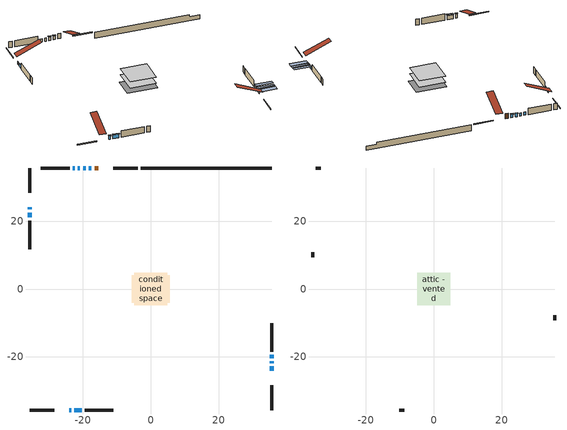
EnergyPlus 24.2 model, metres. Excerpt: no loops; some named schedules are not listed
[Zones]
conditioned space
 floor adiabatic (AdiabaticFloorConstruction): -4.83,-4.83 -4.83,4.83 4.83,4.83 4.83,-4.83 z1.22
 floor foundation (Slab1 construction): -5.6,-4.04 -5.6,4.04 5.6,4.04 5.6,-4.04 z-1.13
 wall outside (RimJoist1 construction): -3.84,35.64 -11.07,35.64 / -35.64,-35.64 -28.41,-35.64 / -35.64,35.64 -35.64,28.41 / 35.64,-35.64 35.64,-28.41 z1.22:1.52
 wall outside (AdiabaticWallConstruction 1): -15.45,35.64 -16.54,35.64 z1.22:3.25
 wall outside (AdiabaticWallConstruction): -24.04,-35.64 -23.43,-35.64 z1.22:2.75; 35.64,-24.04 35.64,-22.82 z1.22:1.83; -35.64,24.04 -35.64,23.43 / -35.64,22.5 -35.64,21.1 / -20.85,35.64 -21.46,35.64 / -22.38,35.64 -23,35.64 z1.22:2.44; 35.64,-21.89 35.64,-21.28 z1.22:2.14; -17.46,35.64 -18.23,35.64 / -19.15,35.64 -19.92,35.64 z1.22:2.62; -22.5,-35.64 -20.37,-35.64 z1.22:2.82; 35.64,-20.35 35.64,-19.44 z1.22:2.26
 wall outside (Wall1 construction): -23.92,35.64 -32.34,35.64 / -19.44,-35.64 -11.02,-35.64 / -35.64,20.17 -35.64,11.76 / 35.64,-18.51 35.64,-10.1 z1.22:3.66
 wall foundation (FoundationWall1 construction): -2.92,35.64,-1.13 -2.92,35.64,1.22 31.79,35.64,1.22 31.79,35.64,0.45 35.64,35.64,0.45 35.64,35.64,-1.13
 window (WindowConstruction 5): -24.04,-35.64 -23.43,-35.64 z1.22:2.74
 window (WindowConstruction 9): 35.64,-24.04 35.64,-22.82 z1.22:1.83
 window (WindowConstruction 10): -35.64,24.04 -35.64,23.43 z1.22:2.44
 window (WindowConstruction 6): 35.64,-21.89 35.64,-21.28 z1.22:2.13
 window (WindowConstruction): -17.46,35.64 -18.23,35.64 z1.22:2.62
 window (WindowConstruction 1): -19.16,35.64 -19.92,35.64 z1.22:2.62
 window (WindowConstruction 2): -22.5,-35.64 -20.37,-35.64 z1.22:2.82
 window (WindowConstruction 3): 35.64,-20.35 35.64,-19.44 z1.22:2.26
 window (WindowConstruction 4): -35.64,22.5 -35.64,21.1 z1.22:2.44
 window (WindowConstruction 7): -20.85,35.64 -21.46,35.64 z1.22:2.44
 window (WindowConstruction 8): -22.39,35.64 -23,35.64 z1.22:2.44
 door (Door): -15.45,35.64 -16.54,35.64 z1.22:3.25
 ceiling adiabatic (AdiabaticFloorConstruction): 4.83,-4.83 4.83,4.83 -4.83,4.83 -4.83,-4.83 z1.22
attic - vented
 floor to conditioned space (Floor1 construction Reversed): -4.83,-4.83 -4.83,4.83 4.83,4.83 4.83,-4.83 z3.66
 wall outside (Wall2 construction): -33.27,35.64 -34.71,35.64 / -10.1,-35.64 -8.65,-35.64 / -35.64,10.83 -35.64,9.38 / 35.64,-9.17 35.64,-7.72 z1.22:3.66
 roof outside (Roof1 construction): -14.52,35.64,3.66 -14.52,26.35,7.53 -12,26.35,7.53 -12,35.64,3.66; -24.97,-35.64,3.66 -24.97,-26.35,7.53 -27.48,-26.35,7.53 -27.48,-35.64,3.66; -35.64,24.97,3.66 -26.35,24.97,7.53 -26.35,27.48,7.53 -35.64,27.48,3.66; 35.64,-24.97,3.66 26.35,-24.97,7.53 26.35,-27.48,7.53 35.64,-27.48,3.66
shading: -23.28,-35.64 -24.19,-35.64 -24.19,-36.25 -23.28,-36.25 z2.89; 35.64,-22.52 35.64,-24.34 42.04,-24.34 42.04,-22.52 z2.13; 35.64,-21.13 35.64,-22.04 42.04,-22.04 42.04,-21.13 z2.28; -18.38,35.64 -17.32,35.64 -17.32,36.1 -18.38,36.1 z2.77; -20.07,35.64 -19.01,35.64 -19.01,36.1 -20.07,36.1 z2.77; -20.22,-35.64 -22.65,-35.64 -22.65,-36.25 -20.22,-36.25 z2.97; 35.64,-19.29 35.64,-20.5 42.04,-20.5 42.04,-19.29 z2.41
[Building]
Building 1: Terrain=Suburbs
[Site:Location]
Bagotville AP_QC: Latitude {deg}=48.33; Longitude {deg}=-71; Time Zone {hr}=-5; Elevation {m}=159; Keep Site Location Information=Yes
[Site:GroundTemperature:Shallow]
-2.72963, -5.2803, -5.48456, -4.27414, 0.585031, 5.42157, 9.61459, 12.2708, 12.4964, 10.3361, 6.24997, 1.5618
[Site:WaterMainsTemperature]
Calculation Method=Schedule; Temperature Schedule=mains temperature schedule
[Material] Roughness=Rough; Thermal Absorptance=0.9
Name | Thickness {m} | Conductivity {W/m-K} | Density {kg/m3} | Specific Heat {J/kg-K} | Solar Absorptance | Visible Absorptance
asphalt or fiberglass shingles | 0.00635 | 0.162714 | 1121.4 | 1465.45 | 0.4 | 0.4
ceiling loosefill ins | 0.254 | 0.0480833 | 16.02 | 1046.75 | 0.7 | 0.7
ceiling stud and cavity | 0.1397 | 0.0758482 | 65.682 | 1177.47 | 0.7 | 0.7
concrete 4.0 in. | 0.1016 | 1.803125 | 2242.8 | 837.4 | 0.7 | 0.7
concrete 8.0 in. | 0.2032 | 1.803125 | 2242.8 | 837.4 | 0.7 | 0.7
door material | 0.04445 | 0.0451087 | 512.64 | 1214.23 | 0.7 | 0.7
exterior vertical ins | 0.0111217 | 0.029427 | 32.04 | 1214.23 | 0.7 | 0.7
floor covering | 0.0127 | 0.0433444 | 54.468 | 1339.84 | 0.6 | 0.6
floor rigid ins; wall rigid ins | 0.512978 | 0.029427 | 32.04 | 1214.23 | 0.7 | 0.7
floor stud and cavity | 0.1397 | 1.75129 | 37.0049 | 1207.88 | 0.7 | 0.7
furniture material conditioned space 1 | 0.1524 | 0.115458 | 640.8 | 1214.23 | 0.6 | 0.6
gypsum board | 0.0127 | 0.160291 | 801 | 837.4 | 0.6 | 0.6
gypsum board 1 | 0.0127 | 0.160291 | 801 | 837.4 | 0.7 | 0.7
osb sheathing 0.5 in. | 0.0127 | 0.115458 | 512.64 | 1214.23 | 0.7 | 0.7
osb sheathing 0.75 in. | 0.01905 | 0.115458 | 512.64 | 1214.23 | 0.7 | 0.7
osb sheathing 2.0 in. | 0.0508 | 0.115458 | 512.64 | 1214.23 | 0.7 | 0.7
rim joist rigid ins | 0.051816 | 0.029427 | 32.04 | 1214.23 | 0.7 | 0.7
rim joist stud and cavity | 0.0508 | 0.0682711 | 125.044 | 1163.47 | 0.6 | 0.6
wall stud and cavity | 0.1397 | 0.193511 | 139.0536 | 1170.24 | 0.7 | 0.7
wall stud and cavity 1 | 0.0889 | 6.1454 | 50.32683 | 1063.81 | 0.6 | 0.6
wall stud and cavity 2 | 0.0889 | 0.380278 | 52.3479 | 1209.89 | 0.7 | 0.7
wall stud and cavity 3 | 0.0889 | 0.391764 | 83.0341 | 1211.67 | 0.7 | 0.7
wood siding | 0.0254 | 0.102417 | 544.68 | 1172.36 | 0.4 | 0.4
wood siding 1 | 0.00254 | 0.102417 | 544.68 | 1172.36 | 0.4 | 0.4
wood siding 2; wood siding 3; wood siding 4 | 0.0254 | 0.102417 | 544.68 | 1172.36 | 0.7 | 0.7
[WindowMaterial:SimpleGlazingSystem]
Name | U-Factor {W/m2-K} | Solar Heat Gain Coefficient
WindowMaterial | 2.84808 | 0.64
WindowMaterial 1 | 6.640421 | 0.77
WindowMaterial 2 | 2.8867 | 0.7
WindowMaterial 3 | 6.648938 | 0.77
WindowMaterial 4 | 2.96732 | 0.58
WindowMaterial 5 | 2.961077 | 0.63
WindowMaterial 6 | 2.97868 | 0.61
WindowMaterial 7 | 1.94983 | 0.33
WindowMaterial 8 | 4.849012 | 0.56
[Construction]
AdiabaticFloorConstruction: floor stud and cavity, floor rigid ins, osb sheathing 0.75 in., floor covering
AdiabaticWallConstruction: wood siding 3, wall rigid ins, wall stud and cavity 2, gypsum board
AdiabaticWallConstruction 1: wood siding 4, wall rigid ins, wall stud and cavity 2, gypsum board
Door: door material
Floor1 construction Reversed: gypsum board, ceiling stud and cavity, ceiling loosefill ins
FoundationWall1 construction: concrete 8.0 in., gypsum board 1
furniture construction conditioned space 1: furniture material conditioned space 1
PartitionWallConstruction: gypsum board, wall stud and cavity 3, gypsum board
RimJoist1 construction: wood siding 2, rim joist rigid ins, osb sheathing 2.0 in., rim joist stud and cavity
Roof1 construction: asphalt or fiberglass shingles
Slab1 construction: concrete 4.0 in.
Wall1 construction: wood siding, osb sheathing 0.5 in., wall stud and cavity, gypsum board
Wall2 construction: wood siding 1, wall stud and cavity 1
WindowConstruction: WindowMaterial
WindowConstruction 1: WindowMaterial 1
WindowConstruction 10; WindowConstruction 8; WindowConstruction 9: WindowMaterial 8
WindowConstruction 2: WindowMaterial 2
WindowConstruction 3: WindowMaterial 3
WindowConstruction 4: WindowMaterial 4
WindowConstruction 5: WindowMaterial 5
WindowConstruction 6: WindowMaterial 6
WindowConstruction 7: WindowMaterial 7
[Zone] Multiplier=1; Part of Total Floor Area=Yes
Name | Volume {m3}
attic - vented | 57.8995
conditioned space | 457.2
[Space]
Name | Zone | Volume {m3}
attic - vented 1 | attic - vented | 57.8995
conditioned space 1 | conditioned space | 457.2
[ZoneInfiltration:EffectiveLeakageArea]
infil attic - vented 1: Zone or Space=attic - vented 1; Schedule=Always On Discrete; Effective Air Leakage Area {cm2}=3297.88; Stack Coefficient=0.000438652; Wind Coefficient=1.41508e-05
[ZoneMixing]
whole house fan mix: Zone or Space=attic - vented; Schedule=Always On Continuous; Design Flow Rate Calculation Method=Flow/Zone; Design Flow Rate {m3/s}=0; Source Zone or Space=conditioned space
[SurfaceProperty:ExposedFoundationPerimeter]
Slab1: Exposed Perimeter Calculation Method=TotalExposedPerimeter; Total Exposed Perimeter {m}=38.557
[InternalMass] Zone or ZoneList=conditioned space; Space or SpaceList=conditioned space 1
Name | Construction | Surface Area {m2}
furniture mass conditioned space 1 | furniture construction conditioned space 1 | 73.5599
partition wall mass | PartitionWallConstruction | 183.9
[Lights]
interior lighting: Zone or ZoneList or Space or SpaceList=conditioned space 1; Schedule=interior lighting schedule; Design Level Calculation Method=LightingLevel; Lighting Level {W}=343.2; Return Air Fraction=0; Fraction Radiant=0.6; Fraction Visible=0.2; Fraction Replaceable=1
[People]
occupants: Zone or ZoneList or Space or SpaceList=conditioned space 1; Number of People Schedule=occupants schedule; Number of People Calculation Method=People; Number of People=3; Fraction Radiant=0.314171; Sensible Heat Fraction=0.56303; Activity Level Schedule=occupants activity schedule; Carbon Dioxide Generation Rate {m3/s-W}=0; Enable ASHRAE 55 Comfort Warnings=No; Mean Radiant Temperature Calculation Type=EnclosureAveraged
[ElectricEquipment] Zone or ZoneList or Space or SpaceList=conditioned space 1; Design Level Calculation Method=EquipmentLevel
Name | Schedule | Design Level {W} | Fraction Latent | Fraction Radiant | Fraction Lost
clothes dryer | clothes dryer schedule | 140.772 | 0.015 | 0.081 | 0.85
clothes washer | clothes washer schedule | 32.1985 | 0.03 | 0.162 | 0.7
cooking range | cooking range schedule | 215.147 | 0.08 | 0.432 | 0.2
dishwasher | dishwasher schedule | 66.8632 | 0.3 | 0.18 | 0.4
fridge | fridge schedule | 72.9452 | 0 | 0.6 | 0
mech vent bath fan 0 | mech vent bath fan 0 schedule | 25.1 | 0 | 0 | 1
mech vent bath fan 1 | mech vent bath fan 1 schedule | 25.1 | 0 | 0 | 1
mech vent house fan | mech vent house fan schedule | 0 | 0 | 0 | 1
mech vent house fan cfis | mech vent house fan cfis schedule | 0 | 0 | 0 | 0
mech vent range fan 0 | mech vent range fan 0 schedule | 57 | 0 | 0 | 1
misc plug loads | misc plug loads schedule | 494.7 | 0.045 | 0.513 | 0.1
whole house fan | Always On Discrete | 0 | 0 | 0 | 1
[OtherEquipment] Zone or ZoneList or Space or SpaceList=conditioned space 1; Design Level Calculation Method=EquipmentLevel
Name | Fuel Type | Schedule | Design Level {W} | Fraction Latent | Fraction Radiant | Fraction Lost
clothes dryer 1 | Electricity | clothes dryer schedule | 0 | 0.015 | 0.081 | 0.85
cooking range 1 | Electricity | cooking range schedule | 0 | 0.08 | 0.432 | 0.2
general water use latent | None | general water use schedule | 62.594 | 1 | 0 | 0
general water use sensible | None | general water use schedule | -61.6891 | 0 | 0.6 | 0
mech vent house fan latent load | None | Always On Discrete | 0 | 1 | 0 | 0
mech vent house fan sensible load | None | Always On Discrete | 0 | 0 | 0 | 0
water heater energy adjustment1 | Electricity | Always On Discrete | 0.01 | 0 | 0 | 1
[ZoneInfiltration:DesignFlowRate] Zone or ZoneList or Space or SpaceList=conditioned space 1; Schedule=Always On Discrete; Design Flow Rate Calculation Method=Flow/Zone; Design Flow Rate {m3/s}=0
infil flow; natural vent flow; whole house fan flow
[Foundation:Kiva]
Foundation Kiva 1: Initial Indoor Air Temperature {C}=18; Wall Height Above Grade {m}=1.22002; Wall Depth Below Slab {m}=0.2032; Custom Block Material Name 1=exterior vertical ins; Custom Block Depth 1 {m}=2.350008; Custom Block X Position 1 {m}=0.2159; Custom Block Z Position 1 {m}=0
[Foundation:Kiva:Settings]
Soil Conductivity {W/m-K}=0.849921; Soil Density {kg/m3}=1842.3; Soil Specific Heat {J/kg-K}=418.7; Ground Solar Absorptivity=0.9; Ground Thermal Absorptivity=0.9; Ground Surface Roughness {m}=0.03; Far-Field Width {m}=40; Deep-Ground Boundary Condition=ZeroFlux; Deep-Ground Depth {m}=40; Minimum Cell Dimension {m}=0.2; Maximum Cell Growth Coefficient=3; Simulation Timestep=Timestep
[Exterior:Lights]
exterior lighting: Schedule=exterior lighting schedule; Design Level {W}=75.6
[Schedule:Constant]
Name | Hourly Value
Always On Continuous; mech vent house fan schedule; mech vent house fan cfis schedule; Always On Discrete | 1
occupants activity schedule | 117.228
fridge schedule | 0
[Schedule:Week:Daily]
interior lighting schedule Week Rule - Jan1-Jan27: interior lighting schedule day, interior lighting schedule day, interior lighting schedule day, interior lighting schedule day, interior lighting schedule day, interior lighting schedule day, interior lighting schedule day, interior lighting schedule default day, interior lighting schedule default day, interior lighting schedule default day, interior lighting schedule default day, interior lighting schedule default day
interior lighting schedule Week Rule - Jan28-Feb3: interior lighting schedule day, interior lighting schedule day, interior lighting schedule day, interior lighting schedule day, interior lighting schedule day 1, interior lighting schedule day 1, interior lighting schedule day 1, interior lighting schedule default day, interior lighting schedule default day, interior lighting schedule default day, interior lighting schedule default day, interior lighting schedule default day
interior lighting schedule Week Rule - Feb4-Feb24: interior lighting schedule day 1, interior lighting schedule day 1, interior lighting schedule day 1, interior lighting schedule day 1, interior lighting schedule day 1, interior lighting schedule day 1, interior lighting schedule day 1, interior lighting schedule default day, interior lighting schedule default day, interior lighting schedule default day, interior lighting schedule default day, interior lighting schedule default day
interior lighting schedule Week Rule - Feb25-Mar3: interior lighting schedule day 1, interior lighting schedule day 1, interior lighting schedule day 1, interior lighting schedule day 1, interior lighting schedule day 2, interior lighting schedule day 2, interior lighting schedule day 2, interior lighting schedule default day, interior lighting schedule default day, interior lighting schedule default day, interior lighting schedule default day, interior lighting schedule default day
interior lighting schedule Week Rule - Mar4-Mar31: interior lighting schedule day 2, interior lighting schedule day 2, interior lighting schedule day 2, interior lighting schedule day 2, interior lighting schedule day 2, interior lighting schedule day 2, interior lighting schedule day 2, interior lighting schedule default day, interior lighting schedule default day, interior lighting schedule default day, interior lighting schedule default day, interior lighting schedule default day
interior lighting schedule Week Rule - Apr1-Apr28: interior lighting schedule day 3, interior lighting schedule day 3, interior lighting schedule day 3, interior lighting schedule day 3, interior lighting schedule day 3, interior lighting schedule day 3, interior lighting schedule day 3, interior lighting schedule default day, interior lighting schedule default day, interior lighting schedule default day, interior lighting schedule default day, interior lighting schedule default day
interior lighting schedule Week Rule - Apr29-May5: interior lighting schedule day 3, interior lighting schedule day 3, interior lighting schedule day 4, interior lighting schedule day 4, interior lighting schedule day 4, interior lighting schedule day 4, interior lighting schedule day 4, interior lighting schedule default day, interior lighting schedule default day, interior lighting schedule default day, interior lighting schedule default day, interior lighting schedule default day
interior lighting schedule Week Rule - May6-May26: interior lighting schedule day 4, interior lighting schedule day 4, interior lighting schedule day 4, interior lighting schedule day 4, interior lighting schedule day 4, interior lighting schedule day 4, interior lighting schedule day 4, interior lighting schedule default day, interior lighting schedule default day, interior lighting schedule default day, interior lighting schedule default day, interior lighting schedule default day
interior lighting schedule Week Rule - May27-Jun2: interior lighting schedule day 4, interior lighting schedule day 4, interior lighting schedule day 4, interior lighting schedule day 4, interior lighting schedule day 4, interior lighting schedule day 5, interior lighting schedule day 5, interior lighting schedule default day, interior lighting schedule default day, interior lighting schedule default day, interior lighting schedule default day, interior lighting schedule default day
interior lighting schedule Week Rule - Jun3-Jun30: interior lighting schedule day 5, interior lighting schedule day 5, interior lighting schedule day 5, interior lighting schedule day 5, interior lighting schedule day 5, interior lighting schedule day 5, interior lighting schedule day 5, interior lighting schedule default day, interior lighting schedule default day, interior lighting schedule default day, interior lighting schedule default day, interior lighting schedule default day
interior lighting schedule Week Rule - Jul1-Jul28: interior lighting schedule day 6, interior lighting schedule day 6, interior lighting schedule day 6, interior lighting schedule day 6, interior lighting schedule day 6, interior lighting schedule day 6, interior lighting schedule day 6, interior lighting schedule default day, interior lighting schedule default day, interior lighting schedule default day, interior lighting schedule default day, interior lighting schedule default day
interior lighting schedule Week Rule - Jul29-Aug4: interior lighting schedule day 6, interior lighting schedule day 6, interior lighting schedule day 6, interior lighting schedule day 7, interior lighting schedule day 7, interior lighting schedule day 7, interior lighting schedule day 7, interior lighting schedule default day, interior lighting schedule default day, interior lighting schedule default day, interior lighting schedule default day, interior lighting schedule default day
interior lighting schedule Week Rule - Aug5-Aug25: interior lighting schedule day 7, interior lighting schedule day 7, interior lighting schedule day 7, interior lighting schedule day 7, interior lighting schedule day 7, interior lighting schedule day 7, interior lighting schedule day 7, interior lighting schedule default day, interior lighting schedule default day, interior lighting schedule default day, interior lighting schedule default day, interior lighting schedule default day
interior lighting schedule Week Rule - Aug26-Sep1: interior lighting schedule day 7, interior lighting schedule day 7, interior lighting schedule day 7, interior lighting schedule day 7, interior lighting schedule day 7, interior lighting schedule day 7, interior lighting schedule day 8, interior lighting schedule default day, interior lighting schedule default day, interior lighting schedule default day, interior lighting schedule default day, interior lighting schedule default day
interior lighting schedule Week Rule - Sep2-Sep29: interior lighting schedule day 8, interior lighting schedule day 8, interior lighting schedule day 8, interior lighting schedule day 8, interior lighting schedule day 8, interior lighting schedule day 8, interior lighting schedule day 8, interior lighting schedule default day, interior lighting schedule default day, interior lighting schedule default day, interior lighting schedule default day, interior lighting schedule default day
interior lighting schedule Week Rule - Sep30-Oct6: interior lighting schedule day 8, interior lighting schedule day 9, interior lighting schedule day 9, interior lighting schedule day 9, interior lighting schedule day 9, interior lighting schedule day 9, interior lighting schedule day 9, interior lighting schedule default day, interior lighting schedule default day, interior lighting schedule default day, interior lighting schedule default day, interior lighting schedule default day
interior lighting schedule Week Rule - Oct7-Oct27: interior lighting schedule day 9, interior lighting schedule day 9, interior lighting schedule day 9, interior lighting schedule day 9, interior lighting schedule day 9, interior lighting schedule day 9, interior lighting schedule day 9, interior lighting schedule default day, interior lighting schedule default day, interior lighting schedule default day, interior lighting schedule default day, interior lighting schedule default day
interior lighting schedule Week Rule - Oct28-Nov3: interior lighting schedule day 9, interior lighting schedule day 9, interior lighting schedule day 9, interior lighting schedule day 9, interior lighting schedule day 10, interior lighting schedule day 10, interior lighting schedule day 10, interior lighting schedule default day, interior lighting schedule default day, interior lighting schedule default day, interior lighting schedule default day, interior lighting schedule default day
interior lighting schedule Week Rule - Nov4-Nov24: interior lighting schedule day 10, interior lighting schedule day 10, interior lighting schedule day 10, interior lighting schedule day 10, interior lighting schedule day 10, interior lighting schedule day 10, interior lighting schedule day 10, interior lighting schedule default day, interior lighting schedule default day, interior lighting schedule default day, interior lighting schedule default day, interior lighting schedule default day
interior lighting schedule Week Rule - Nov25-Dec1: interior lighting schedule day 10, interior lighting schedule day 10, interior lighting schedule day 10, interior lighting schedule day 10, interior lighting schedule day 10, interior lighting schedule day 10, interior lighting schedule day 11, interior lighting schedule default day, interior lighting schedule default day, interior lighting schedule default day, interior lighting schedule default day, interior lighting schedule default day
interior lighting schedule Week Rule - Dec2-Dec31: interior lighting schedule day 11, interior lighting schedule day 11, interior lighting schedule day 11, interior lighting schedule day 11, interior lighting schedule day 11, interior lighting schedule day 11, interior lighting schedule day 11, interior lighting schedule default day, interior lighting schedule default day, interior lighting schedule default day, interior lighting schedule default day, interior lighting schedule default day
occupants schedule Week Rule - Jan1-Dec31: occupants schedule day, occupants schedule day, occupants schedule day, occupants schedule day, occupants schedule day, occupants schedule day, occupants schedule day, occupants schedule default day, occupants schedule default day, occupants schedule default day, occupants schedule default day, occupants schedule default day
clothes dryer schedule Week Rule - Jan1-Dec31: clothes dryer schedule day, clothes dryer schedule day, clothes dryer schedule day, clothes dryer schedule day, clothes dryer schedule day, clothes dryer schedule day, clothes dryer schedule day, clothes dryer schedule default day, clothes dryer schedule default day, clothes dryer schedule default day, clothes dryer schedule default day, clothes dryer schedule default day
clothes washer schedule Week Rule - Jan1-Dec31: clothes washer schedule day, clothes washer schedule day, clothes washer schedule day, clothes washer schedule day, clothes washer schedule day, clothes washer schedule day, clothes washer schedule day, clothes washer schedule default day, clothes washer schedule default day, clothes washer schedule default day, clothes washer schedule default day, clothes washer schedule default day
cooking range schedule Week Rule - Jan1-Dec31: cooking range schedule day, cooking range schedule day, cooking range schedule day, cooking range schedule day, cooking range schedule day, cooking range schedule day, cooking range schedule day, cooking range schedule default day, cooking range schedule default day, cooking range schedule default day, cooking range schedule default day, cooking range schedule default day
dishwasher schedule Week Rule - Jan1-Dec31: dishwasher schedule day, dishwasher schedule day, dishwasher schedule day, dishwasher schedule day, dishwasher schedule day, dishwasher schedule day, dishwasher schedule day, dishwasher schedule default day, dishwasher schedule default day, dishwasher schedule default day, dishwasher schedule default day, dishwasher schedule default day
mech vent bath fan 0 schedule Week Rule - Jan1-Dec31: mech vent bath fan 0 schedule day, mech vent bath fan 0 schedule day, mech vent bath fan 0 schedule day, mech vent bath fan 0 schedule day, mech vent bath fan 0 schedule day, mech vent bath fan 0 schedule day, mech vent bath fan 0 schedule day, mech vent bath fan 0 schedule default day, mech vent bath fan 0 schedule default day, mech vent bath fan 0 schedule default day, mech vent bath fan 0 schedule default day, mech vent bath fan 0 schedule default day
mech vent bath fan 1 schedule Week Rule - Jan1-Dec31: mech vent bath fan 1 schedule day, mech vent bath fan 1 schedule day, mech vent bath fan 1 schedule day, mech vent bath fan 1 schedule day, mech vent bath fan 1 schedule day, mech vent bath fan 1 schedule day, mech vent bath fan 1 schedule day, mech vent bath fan 1 schedule default day, mech vent bath fan 1 schedule default day, mech vent bath fan 1 schedule default day, mech vent bath fan 1 schedule default day, mech vent bath fan 1 schedule default day
mech vent range fan 0 schedule Week Rule - Jan1-Dec31: mech vent range fan 0 schedule day, mech vent range fan 0 schedule day, mech vent range fan 0 schedule day, mech vent range fan 0 schedule day, mech vent range fan 0 schedule day, mech vent range fan 0 schedule day, mech vent range fan 0 schedule day, mech vent range fan 0 schedule default day, mech vent range fan 0 schedule default day, mech vent range fan 0 schedule default day, mech vent range fan 0 schedule default day, mech vent range fan 0 schedule default day
misc plug loads schedule Week Rule - Jan1-Dec31: misc plug loads schedule day, misc plug loads schedule day, misc plug loads schedule day, misc plug loads schedule day, misc plug loads schedule day, misc plug loads schedule day, misc plug loads schedule day, misc plug loads schedule default day, misc plug loads schedule default day, misc plug loads schedule default day, misc plug loads schedule default day, misc plug loads schedule default day
general water use schedule Week Rule - Jan1-Dec31: general water use schedule day, general water use schedule day, general water use schedule day, general water use schedule day, general water use schedule day, general water use schedule day, general water use schedule day, general water use schedule default day, general water use schedule default day, general water use schedule default day, general water use schedule default day, general water use schedule default day
exterior lighting schedule Week Rule - Jan1-Jan27: exterior lighting schedule day, exterior lighting schedule day, exterior lighting schedule day, exterior lighting schedule day, exterior lighting schedule day, exterior lighting schedule day, exterior lighting schedule day, exterior lighting schedule default day, exterior lighting schedule default day, exterior lighting schedule default day, exterior lighting schedule default day, exterior lighting schedule default day
exterior lighting schedule Week Rule - Jan28-Feb3: exterior lighting schedule day, exterior lighting schedule day, exterior lighting schedule day, exterior lighting schedule day, exterior lighting schedule day 1, exterior lighting schedule day 1, exterior lighting schedule day 1, exterior lighting schedule default day, exterior lighting schedule default day, exterior lighting schedule default day, exterior lighting schedule default day, exterior lighting schedule default day
exterior lighting schedule Week Rule - Feb4-Feb24: exterior lighting schedule day 1, exterior lighting schedule day 1, exterior lighting schedule day 1, exterior lighting schedule day 1, exterior lighting schedule day 1, exterior lighting schedule day 1, exterior lighting schedule day 1, exterior lighting schedule default day, exterior lighting schedule default day, exterior lighting schedule default day, exterior lighting schedule default day, exterior lighting schedule default day
exterior lighting schedule Week Rule - Feb25-Mar3: exterior lighting schedule day 1, exterior lighting schedule day 1, exterior lighting schedule day 1, exterior lighting schedule day 1, exterior lighting schedule day 2, exterior lighting schedule day 2, exterior lighting schedule day 2, exterior lighting schedule default day, exterior lighting schedule default day, exterior lighting schedule default day, exterior lighting schedule default day, exterior lighting schedule default day
exterior lighting schedule Week Rule - Mar4-Mar31: exterior lighting schedule day 2, exterior lighting schedule day 2, exterior lighting schedule day 2, exterior lighting schedule day 2, exterior lighting schedule day 2, exterior lighting schedule day 2, exterior lighting schedule day 2, exterior lighting schedule default day, exterior lighting schedule default day, exterior lighting schedule default day, exterior lighting schedule default day, exterior lighting schedule default day
exterior lighting schedule Week Rule - Apr1-Apr28: exterior lighting schedule day 3, exterior lighting schedule day 3, exterior lighting schedule day 3, exterior lighting schedule day 3, exterior lighting schedule day 3, exterior lighting schedule day 3, exterior lighting schedule day 3, exterior lighting schedule default day, exterior lighting schedule default day, exterior lighting schedule default day, exterior lighting schedule default day, exterior lighting schedule default day
exterior lighting schedule Week Rule - Apr29-May5: exterior lighting schedule day 3, exterior lighting schedule day 3, exterior lighting schedule day 4, exterior lighting schedule day 4, exterior lighting schedule day 4, exterior lighting schedule day 4, exterior lighting schedule day 4, exterior lighting schedule default day, exterior lighting schedule default day, exterior lighting schedule default day, exterior lighting schedule default day, exterior lighting schedule default day
exterior lighting schedule Week Rule - May6-May26: exterior lighting schedule day 4, exterior lighting schedule day 4, exterior lighting schedule day 4, exterior lighting schedule day 4, exterior lighting schedule day 4, exterior lighting schedule day 4, exterior lighting schedule day 4, exterior lighting schedule default day, exterior lighting schedule default day, exterior lighting schedule default day, exterior lighting schedule default day, exterior lighting schedule default day
exterior lighting schedule Week Rule - May27-Jun2: exterior lighting schedule day 4, exterior lighting schedule day 4, exterior lighting schedule day 4, exterior lighting schedule day 4, exterior lighting schedule day 4, exterior lighting schedule day 5, exterior lighting schedule day 5, exterior lighting schedule default day, exterior lighting schedule default day, exterior lighting schedule default day, exterior lighting schedule default day, exterior lighting schedule default day
exterior lighting schedule Week Rule - Jun3-Jun30: exterior lighting schedule day 5, exterior lighting schedule day 5, exterior lighting schedule day 5, exterior lighting schedule day 5, exterior lighting schedule day 5, exterior lighting schedule day 5, exterior lighting schedule day 5, exterior lighting schedule default day, exterior lighting schedule default day, exterior lighting schedule default day, exterior lighting schedule default day, exterior lighting schedule default day
exterior lighting schedule Week Rule - Jul1-Jul28: exterior lighting schedule day 6, exterior lighting schedule day 6, exterior lighting schedule day 6, exterior lighting schedule day 6, exterior lighting schedule day 6, exterior lighting schedule day 6, exterior lighting schedule day 6, exterior lighting schedule default day, exterior lighting schedule default day, exterior lighting schedule default day, exterior lighting schedule default day, exterior lighting schedule default day
exterior lighting schedule Week Rule - Jul29-Aug4: exterior lighting schedule day 6, exterior lighting schedule day 6, exterior lighting schedule day 6, exterior lighting schedule day 7, exterior lighting schedule day 7, exterior lighting schedule day 7, exterior lighting schedule day 7, exterior lighting schedule default day, exterior lighting schedule default day, exterior lighting schedule default day, exterior lighting schedule default day, exterior lighting schedule default day
exterior lighting schedule Week Rule - Aug5-Aug25: exterior lighting schedule day 7, exterior lighting schedule day 7, exterior lighting schedule day 7, exterior lighting schedule day 7, exterior lighting schedule day 7, exterior lighting schedule day 7, exterior lighting schedule day 7, exterior lighting schedule default day, exterior lighting schedule default day, exterior lighting schedule default day, exterior lighting schedule default day, exterior lighting schedule default day
exterior lighting schedule Week Rule - Aug26-Sep1: exterior lighting schedule day 7, exterior lighting schedule day 7, exterior lighting schedule day 7, exterior lighting schedule day 7, exterior lighting schedule day 7, exterior lighting schedule day 7, exterior lighting schedule day 8, exterior lighting schedule default day, exterior lighting schedule default day, exterior lighting schedule default day, exterior lighting schedule default day, exterior lighting schedule default day
exterior lighting schedule Week Rule - Sep2-Sep29: exterior lighting schedule day 8, exterior lighting schedule day 8, exterior lighting schedule day 8, exterior lighting schedule day 8, exterior lighting schedule day 8, exterior lighting schedule day 8, exterior lighting schedule day 8, exterior lighting schedule default day, exterior lighting schedule default day, exterior lighting schedule default day, exterior lighting schedule default day, exterior lighting schedule default day
exterior lighting schedule Week Rule - Sep30-Oct6: exterior lighting schedule day 8, exterior lighting schedule day 9, exterior lighting schedule day 9, exterior lighting schedule day 9, exterior lighting schedule day 9, exterior lighting schedule day 9, exterior lighting schedule day 9, exterior lighting schedule default day, exterior lighting schedule default day, exterior lighting schedule default day, exterior lighting schedule default day, exterior lighting schedule default day
exterior lighting schedule Week Rule - Oct7-Oct27: exterior lighting schedule day 9, exterior lighting schedule day 9, exterior lighting schedule day 9, exterior lighting schedule day 9, exterior lighting schedule day 9, exterior lighting schedule day 9, exterior lighting schedule day 9, exterior lighting schedule default day, exterior lighting schedule default day, exterior lighting schedule default day, exterior lighting schedule default day, exterior lighting schedule default day
exterior lighting schedule Week Rule - Oct28-Nov3: exterior lighting schedule day 9, exterior lighting schedule day 9, exterior lighting schedule day 9, exterior lighting schedule day 9, exterior lighting schedule day 10, exterior lighting schedule day 10, exterior lighting schedule day 10, exterior lighting schedule default day, exterior lighting schedule default day, exterior lighting schedule default day, exterior lighting schedule default day, exterior lighting schedule default day
exterior lighting schedule Week Rule - Nov4-Nov24: exterior lighting schedule day 10, exterior lighting schedule day 10, exterior lighting schedule day 10, exterior lighting schedule day 10, exterior lighting schedule day 10, exterior lighting schedule day 10, exterior lighting schedule day 10, exterior lighting schedule default day, exterior lighting schedule default day, exterior lighting schedule default day, exterior lighting schedule default day, exterior lighting schedule default day
exterior lighting schedule Week Rule - Nov25-Dec1: exterior lighting schedule day 10, exterior lighting schedule day 10, exterior lighting schedule day 10, exterior lighting schedule day 10, exterior lighting schedule day 10, exterior lighting schedule day 10, exterior lighting schedule day 11, exterior lighting schedule default day, exterior lighting schedule default day, exterior lighting schedule default day, exterior lighting schedule default day, exterior lighting schedule default day
[Schedule:Year]
interior lighting schedule: interior lighting schedule Week Rule - Jan1-Jan27, 1, 1, 1, 27, interior lighting schedule Week Rule - Jan28-Feb3, 1, 28, 2, 3, interior lighting schedule Week Rule - Feb4-Feb24, 2, 4, 2, 24, interior lighting schedule Week Rule - Feb25-Mar3, 2, 25, 3, 3, interior lighting schedule Week Rule - Mar4-Mar31, 3, 4, 3, 31, interior lighting schedule Week Rule - Apr1-Apr28, 4, 1, 4, 28, interior lighting schedule Week Rule - Apr29-May5, 4, 29, 5, 5, interior lighting schedule Week Rule - May6-May26, 5, 6, 5, 26, interior lighting schedule Week Rule - May27-Jun2, 5, 27, 6, 2, interior lighting schedule Week Rule - Jun3-Jun30, 6, 3, 6, 30, interior lighting schedule Week Rule - Jul1-Jul28, 7, 1, 7, 28, interior lighting schedule Week Rule - Jul29-Aug4, 7, 29, 8, 4, interior lighting schedule Week Rule - Aug5-Aug25, 8, 5, 8, 25, interior lighting schedule Week Rule - Aug26-Sep1, 8, 26, 9, 1, interior lighting schedule Week Rule - Sep2-Sep29, 9, 2, 9, 29, interior lighting schedule Week Rule - Sep30-Oct6, 9, 30, 10, 6, interior lighting schedule Week Rule - Oct7-Oct27, 10, 7, 10, 27, interior lighting schedule Week Rule - Oct28-Nov3, 10, 28, 11, 3, interior lighting schedule Week Rule - Nov4-Nov24, 11, 4, 11, 24, interior lighting schedule Week Rule - Nov25-Dec1, 11, 25, 12, 1, interior lighting schedule Week Rule - Dec2-Dec31, 12, 2, 12, 31
occupants schedule: occupants schedule Week Rule - Jan1-Dec31, 1, 1, 12, 31
clothes dryer schedule: clothes dryer schedule Week Rule - Jan1-Dec31, 1, 1, 12, 31
clothes washer schedule: clothes washer schedule Week Rule - Jan1-Dec31, 1, 1, 12, 31
cooking range schedule: cooking range schedule Week Rule - Jan1-Dec31, 1, 1, 12, 31
dishwasher schedule: dishwasher schedule Week Rule - Jan1-Dec31, 1, 1, 12, 31
mech vent bath fan 0 schedule: mech vent bath fan 0 schedule Week Rule - Jan1-Dec31, 1, 1, 12, 31
mech vent bath fan 1 schedule: mech vent bath fan 1 schedule Week Rule - Jan1-Dec31, 1, 1, 12, 31
mech vent range fan 0 schedule: mech vent range fan 0 schedule Week Rule - Jan1-Dec31, 1, 1, 12, 31
misc plug loads schedule: misc plug loads schedule Week Rule - Jan1-Dec31, 1, 1, 12, 31
general water use schedule: general water use schedule Week Rule - Jan1-Dec31, 1, 1, 12, 31
exterior lighting schedule: exterior lighting schedule Week Rule - Jan1-Jan27, 1, 1, 1, 27, exterior lighting schedule Week Rule - Jan28-Feb3, 1, 28, 2, 3, exterior lighting schedule Week Rule - Feb4-Feb24, 2, 4, 2, 24, exterior lighting schedule Week Rule - Feb25-Mar3, 2, 25, 3, 3, exterior lighting schedule Week Rule - Mar4-Mar31, 3, 4, 3, 31, exterior lighting schedule Week Rule - Apr1-Apr28, 4, 1, 4, 28, exterior lighting schedule Week Rule - Apr29-May5, 4, 29, 5, 5, exterior lighting schedule Week Rule - May6-May26, 5, 6, 5, 26, exterior lighting schedule Week Rule - May27-Jun2, 5, 27, 6, 2, exterior lighting schedule Week Rule - Jun3-Jun30, 6, 3, 6, 30, exterior lighting schedule Week Rule - Jul1-Jul28, 7, 1, 7, 28, exterior lighting schedule Week Rule - Jul29-Aug4, 7, 29, 8, 4, exterior lighting schedule Week Rule - Aug5-Aug25, 8, 5, 8, 25, exterior lighting schedule Week Rule - Aug26-Sep1, 8, 26, 9, 1, exterior lighting schedule Week Rule - Sep2-Sep29, 9, 2, 9, 29, exterior lighting schedule Week Rule - Sep30-Oct6, 9, 30, 10, 6, exterior lighting schedule Week Rule - Oct7-Oct27, 10, 7, 10, 27, exterior lighting schedule Week Rule - Oct28-Nov3, 10, 28, 11, 3, exterior lighting schedule Week Rule - Nov4-Nov24, 11, 4, 11, 24, exterior lighting schedule Week Rule - Nov25-Dec1, 11, 25, 12, 1, exterior lighting schedule Week Rule - Dec2-Dec31, 12, 2, 12, 31
[Schedule:Compact]
mains temperature schedule: Through: 01/01, For: AllDays, Until: 24:00, 3.36222, Through: 01/02, For: AllDays, Until: 24:00, 3.28333, Through: 01/03, For: AllDays, Until: 24:00, 3.20556, Through: 01/04, For: AllDays, Until: 24:00, 3.12889, Through: 01/05, For: AllDays, Until: 24:00, 3.05333, Through: 01/06, For: AllDays, Until: 24:00, 2.97889, Through: 01/07, For: AllDays, Until: 24:00, 2.90556, Through: 01/08, For: AllDays, Until: 24:00, 2.83278, Through: 01/09, For: AllDays, Until: 24:00, 2.76167, Through: 01/10, For: AllDays, Until: 24:00, 2.69167, Through: 01/11, For: AllDays, Until: 24:00, 2.62278, Through: 01/12, For: AllDays, Until: 24:00, 2.55556, Through: 01/13, For: AllDays, Until: 24:00, 2.48889, Through: 01/14, For: AllDays, Until: 24:00, 2.42389, Through: 01/15, For: AllDays, Until: 24:00, 2.36, Through: 01/16, For: AllDays, Until: 24:00, 2.29722, Through: 01/17, For: AllDays, Until: 24:00, 2.23611, Through: 01/18, For: AllDays, Until: 24:00, 2.17556, Through: 01/19, For: AllDays, Until: 24:00, 2.11722, Through: 01/20, For: AllDays, Until: 24:00, 2.06, Through: 01/21, For: AllDays, Until: 24:00, 2.00389, Through: 01/22, For: AllDays, Until: 24:00, 1.94944, Through: 01/23, For: AllDays, Until: 24:00, 1.89611, Through: 01/24, For: AllDays, Until: 24:00, 1.84444, Through: 01/25, For: AllDays, Until: 24:00, 1.79389, Through: 01/26, For: AllDays, Until: 24:00, 1.745, Through: 01/27, For: AllDays, Until: 24:00, 1.69778, Through: 01/28, For: AllDays, Until: 24:00, 1.65167, Through: 01/29, For: AllDays, Until: 24:00, 1.60722, Through: 01/30, For: AllDays, Until: 24:00, 1.56444, Through: 01/31, For: AllDays, Until: 24:00, 1.52278, Through: 02/01, For: AllDays, Until: 24:00, 1.48278, Through: 02/02, For: AllDays, Until: 24:00, 1.44444, Through: 02/03, For: AllDays, Until: 24:00, 1.40778, Through: 02/04, For: AllDays, Until: 24:00, 1.37222, Through: 02/05, For: AllDays, Until: 24:00, 1.33889, Through: 02/06, For: AllDays, Until: 24:00, 1.30667, Through: 02/07, For: AllDays, Until: 24:00, 1.27611, Through: 02/08, For: AllDays, Until: 24:00, 1.24722, Through: 02/09, For: AllDays, Until: 24:00, 1.22, Through: 02/10, For: AllDays, Until: 24:00, 1.19389, Through: 02/11, For: AllDays, Until: 24:00, 1.17, Through: 02/12, For: AllDays, Until: 24:00, 1.14778, Through: 02/13, For: AllDays, Until: 24:00, 1.12667, Through: 02/14, For: AllDays, Until: 24:00, 1.10778, Through: 02/15, For: AllDays, Until: 24:00, 1.09, Through: 02/16, For: AllDays, Until: 24:00, 1.07444, Through: 02/17, For: AllDays, Until: 24:00, 1.06, Through: 02/18, For: AllDays, Until: 24:00, 1.04778, Through: 02/19, For: AllDays, Until: 24:00, 1.03667, Through: 02/20, For: AllDays, Until: 24:00, 1.02778, Through: 02/21, For: AllDays, Until: 24:00, 1.02, Through: 02/22, For: AllDays, Until: 24:00, 1.01444, Through: 02/23, For: AllDays, Until: 24:00, 1.01, Through: 02/24, For: AllDays, Until: 24:00, 1.00778, Through: 02/25, For: AllDays, Until: 24:00, 1.00667, Through: 02/26, For: AllDays, Until: 24:00, 1.00778, Through: 02/27, For: AllDays, Until: 24:00, 1.01, Through: 02/28, For: AllDays, Until: 24:00, 1.01444, Through: 03/01, For: AllDays, Until: 24:00, 1.02056, Through: 03/02, For: AllDays, Until: 24:00, 1.02778, Through: 03/03, For: AllDays, Until: 24:00, 1.03722, Through: 03/04, For: AllDays, Until: 24:00, 1.04833, Through: 03/05, For: AllDays, Until: 24:00, 1.06056, Through: 03/06, For: AllDays, Until: 24:00, 1.075, Through: 03/07, For: AllDays, Until: 24:00, 1.09111, Through: 03/08, For: AllDays, Until: 24:00, 1.10833, Through: 03/09, For: AllDays, Until: 24:00, 1.12778, Through: 03/10, For: AllDays, Until: 24:00, 1.14889, Through: 03/11, For: AllDays, Until: 24:00, 1.17111, Through: 03/12, For: AllDays, Until: 24:00, 1.19556, Through: 03/13, For: AllDays, Until: 24:00, 1.22111, Through: 03/14, For: AllDays, Until: 24:00, 1.24833, Through: 03/15, For: AllDays, Until: 24:00, 1.27778, Through: 03/16, For: AllDays, Until: 24:00, 1.30833, Through: 03/17, For: AllDays, Until: 24:00, 1.34056, Through: 03/18, For: AllDays, Until: 24:00, 1.37389, Through: 03/19, For: AllDays, Until: 24:00, 1.40944, Through: 03/20, For: AllDays, Until: 24:00, 1.44611, Through: 03/21, For: AllDays, Until: 24:00, 1.485, Through: 03/22, For: AllDays, Until: 24:00, 1.525, Through: 03/23, For: AllDays, Until: 24:00, 1.56611, Through: 03/24, For: AllDays, Until: 24:00, 1.60944, Through: 03/25, For: AllDays, Until: 24:00, 1.65389, Through: 03/26, For: AllDays, Until: 24:00, 1.7, Through: 03/27, For: AllDays, Until: 24:00, 1.74722, Through: 03/28, For: AllDays, Until: 24:00, 1.79611, Through: 03/29, For: AllDays, Until: 24:00, 1.84667, Through: 03/30, For: AllDays, Until: 24:00, 1.89889, Through: 03/31, For: AllDays, Until: 24:00, 1.95167, Through: 04/01, For: AllDays, Until: 24:00, 2.00667, Through: 04/02, For: AllDays, Until: 24:00, 2.06278, Through: 04/03, For: AllDays, Until: 24:00, 2.12, Through: 04/04, For: AllDays, Until: 24:00, 2.17889, Through: 04/05, For: AllDays, Until: 24:00, 2.23889, Through: 04/06, For: AllDays, Until: 24:00, 2.3, Through: 04/07, For: AllDays, Until: 24:00, 2.36278, Through: 04/08, For: AllDays, Until: 24:00, 2.42667, Through: 04/09, For: AllDays, Until: 24:00, 2.49222, Through: 04/10, For: AllDays, Until: 24:00, 2.55889, Through: 04/11, For: AllDays, Until: 24:00, 2.62611, Through: 04/12, For: AllDays, Until: 24:00, 2.695, Through: 04/13, For: AllDays, Until: 24:00, 2.76556, Through: 04/14, For: AllDays, Until: 24:00, 2.83667, Through: 04/15, For: AllDays, Until: 24:00, 2.90889, Through: 04/16, For: AllDays, Until: 24:00, 2.98222, Through: 04/17, For: AllDays, Until: 24:00, 3.05722, Through: 04/18, For: AllDays, Until: 24:00, 3.13278, Through: 04/19, For: AllDays, Until: 24:00, 3.20944, Through: 04/20, For: AllDays, Until: 24:00, 3.28722, Through: 04/21, For: AllDays, Until: 24:00, 3.36611, Through: 04/22, For: AllDays, Until: 24:00, 3.44556, Through: 04/23, For: AllDays, Until: 24:00, 3.52611, Through: 04/24, For: AllDays, Until: 24:00, 3.60778, Through: 04/25, For: AllDays, Until: 24:00, 3.69056, Through: 04/26, For: AllDays, Until: 24:00, 3.77389, Through: 04/27, For: AllDays, Until: 24:00, 3.85833, Through: 04/28, For: AllDays, Until: 24:00, 3.94333, Through: 04/29, For: AllDays, Until: 24:00, 4.02944, Through: 04/30, For: AllDays, Until: 24:00, 4.11611, Through: 05/01, For: AllDays, Until: 24:00, 4.20333, Through: 05/02, For: AllDays, Until: 24:00, 4.29167, Through: 05/03, For: AllDays, Until: 24:00, 4.38056, Through: 05/04, For: AllDays, Until: 24:00, 4.47, Through: 05/05, For: AllDays, Until: 24:00, 4.56056, Through: 05/06, For: AllDays, Until: 24:00, 4.65111, Through: 05/07, For: AllDays, Until: 24:00, 4.74278, Through: 05/08, For: AllDays, Until: 24:00, 4.835, Through: 05/09, For: AllDays, Until: 24:00, 4.92722, Through: 05/10, For: AllDays, Until: 24:00, 5.02056, Through: 05/11, For: AllDays, Until: 24:00, 5.11389, Through: 05/12, For: AllDays, Until: 24:00, 5.20833, Through: 05/13, For: AllDays, Until: 24:00, 5.30278, Through: 05/14, For: AllDays, Until: 24:00, 5.39778, Through: 05/15, For: AllDays, Until: 24:00, 5.49278, Through: 05/16, For: AllDays, Until: 24:00, 5.58833, Through: 05/17, For: AllDays, Until: 24:00, 5.68444, Through: 05/18, For: AllDays, Until: 24:00, 5.78056, Through: 05/19, For: AllDays, Until: 24:00, 5.87722, Through: 05/20, For: AllDays, Until: 24:00, 5.97389, Through: 05/21, For: AllDays, Until: 24:00, 6.07111, Through: 05/22, For: AllDays, Until: 24:00, 6.16833, Through: 05/23, For: AllDays, Until: 24:00, 6.26556, Through: 05/24, For: AllDays, Until: 24:00, 6.36278, Through: 05/25, For: AllDays, Until: 24:00, 6.46056, Through: 05/26, For: AllDays, Until: 24:00, 6.55778, Through: 05/27, For: AllDays, Until: 24:00, 6.65556, Through: 05/28, For: AllDays, Until: 24:00, 6.75333, Through: 05/29, For: AllDays, Until: 24:00, 6.85111, Through: 05/30, For: AllDays, Until: 24:00, 6.94833, Through: 05/31, For: AllDays, Until: 24:00, 7.04611, Through: 06/01, For: AllDays, Until: 24:00, 7.14333, Through: 06/02, For: AllDays, Until: 24:00, 7.24056, Through: 06/03, For: AllDays, Until: 24:00, 7.33778, Through: 06/04, For: AllDays, Until: 24:00, 7.43444, Through: 06/05, For: AllDays, Until: 24:00, 7.53111, Through: 06/06, For: AllDays, Until: 24:00, 7.62778, Through: 06/07, For: AllDays, Until: 24:00, 7.72389, Through: 06/08, For: AllDays, Until: 24:00, 7.81944, Through: 06/09, For: AllDays, Until: 24:00, 7.915, Through: 06/10, For: AllDays, Until: 24:00, 8.01, Through: 06/11, For: AllDays, Until: 24:00, 8.105, Through: 06/12, For: AllDays, Until: 24:00, 8.19889, Through: 06/13, For: AllDays, Until: 24:00, 8.29278, Through: 06/14, For: AllDays, Until: 24:00, 8.38611, Through: 06/15, For: AllDays, Until: 24:00, 8.47889, Through: 06/16, For: AllDays, Until: 24:00, 8.57167, Through: 06/17, For: AllDays, Until: 24:00, 8.66333, Through: 06/18, For: AllDays, Until: 24:00, 8.75444, Through: 06/19, For: AllDays, Until: 24:00, 8.845, Through: 06/20, For: AllDays, Until: 24:00, 8.935, Through: 06/21, For: AllDays, Until: 24:00, 9.02389, Through: 06/22, For: AllDays, Until: 24:00, 9.11278, Through: 06/23, For: AllDays, Until: 24:00, 9.20056, Through: 06/24, For: AllDays, Until: 24:00, 9.28778, Through: 06/25, For: AllDays, Until: 24:00, 9.37389, Through: 06/26, For: AllDays, Until: 24:00, 9.45944, Through: 06/27, For: AllDays, Until: 24:00, 9.54444, Through: 06/28, For: AllDays, Until: 24:00, 9.62833, Through: 06/29, For: AllDays, Until: 24:00, 9.71111, Through: 06/30, For: AllDays, Until: 24:00, 9.79333, Through: 07/01, For: AllDays, Until: 24:00, 9.87444, Through: 07/02, For: AllDays, Until: 24:00, 9.95444, Through: 07/03, For: AllDays, Until: 24:00, 10.0339, Through: 07/04, For: AllDays, Until: 24:00, 10.1122, Through: 07/05, For: AllDays, Until: 24:00, 10.1894, Through: 07/06, For: AllDays, Until: 24:00, 10.2656, Through: 07/07, For: AllDays, Until: 24:00, 10.3406, Through: 07/08, For: AllDays, Until: 24:00, 10.4144, Through: 07/09, For: AllDays, Until: 24:00, 10.4878, Through: 07/10, For: AllDays, Until: 24:00, 10.5594, Through: 07/11, For: AllDays, Until: 24:00, 10.63, Through: 07/12, For: AllDays, Until: 24:00, 10.6994, Through: 07/13, For: AllDays, Until: 24:00, 10.7678, Through: 07/14, For: AllDays, Until: 24:00, 10.835, Through: 07/15, For: AllDays, Until: 24:00, 10.9011, Through: 07/16, For: AllDays, Until: 24:00, 10.9656, Through: 07/17, For: AllDays, Until: 24:00, 11.0289, Through: 07/18, For: AllDays, Until: 24:00, 11.0911, Through: 07/19, For: AllDays, Until: 24:00, 11.1517, Through: 07/20, For: AllDays, Until: 24:00, 11.2111, Through: 07/21, For: AllDays, Until: 24:00, 11.2694, Through: 07/22, For: AllDays, Until: 24:00, 11.3261, Through: 07/23, For: AllDays, Until: 24:00, 11.3811, Through: 07/24, For: AllDays, Until: 24:00, 11.435, Through: 07/25, For: AllDays, Until: 24:00, 11.4878, Through: 07/26, For: AllDays, Until: 24:00, 11.5389, Through: 07/27, For: AllDays, Until: 24:00, 11.5889, Through: 07/28, For: AllDays, Until: 24:00, 11.6367, Through: 07/29, For: AllDays, Until: 24:00, 11.6839, Through: 07/30, For: AllDays, Until: 24:00, 11.7289, Through: 07/31, For: AllDays, Until: 24:00, 11.7728, Through: 08/01, For: AllDays, Until: 24:00, 11.815, Through: 08/02, For: AllDays, Until: 24:00, 11.8556, Through: 08/03, For: AllDays, Until: 24:00, 11.895, Through: 08/04, For: AllDays, Until: 24:00, 11.9328, Through: 08/05, For: AllDays, Until: 24:00, 11.9689, Through: 08/06, For: AllDays, Until: 24:00, 12.0033, Through: 08/07, For: AllDays, Until: 24:00, 12.0367, Through: 08/08, For: AllDays, Until: 24:00, 12.0678, Through: 08/09, For: AllDays, Until: 24:00, 12.0978, Through: 08/10, For: AllDays, Until: 24:00, 12.1261, Through: 08/11, For: AllDays, Until: 24:00, 12.1522, Through: 08/12, For: AllDays, Until: 24:00, 12.1772, Through: 08/13, For: AllDays, Until: 24:00, 12.2006, Through: 08/14, For: AllDays, Until: 24:00, 12.2222, Through: 08/15, For: AllDays, Until: 24:00, 12.2428, Through: 08/16, For: AllDays, Until: 24:00, 12.2611, Through: 08/17, For: AllDays, Until: 24:00, 12.2778, Through: 08/18, For: AllDays, Until: 24:00, 12.2928, Through: 08/19, For: AllDays, Until: 24:00, 12.3061, Through: 08/20, For: AllDays, Until: 24:00, 12.3183, Through: 08/21, For: AllDays, Until: 24:00, 12.3283, Through: 08/22, For: AllDays, Until: 24:00, 12.3367, Through: 08/23, For: AllDays, Until: 24:00, 12.3433, Through: 08/24, For: AllDays, Until: 24:00, 12.3483, Through: 08/25, For: AllDays, Until: 24:00, 12.3517, Through: 08/26, For: AllDays, Until: 24:00, 12.3539, Through: 08/27, For: AllDays, Until: 24:00, 12.3539, Through: 08/28, For: AllDays, Until: 24:00, 12.3522, Through: 08/29, For: AllDays, Until: 24:00, 12.3489, Through: 08/30, For: AllDays, Until: 24:00, 12.3439, Through: 08/31, For: AllDays, Until: 24:00, 12.3372, Through: 09/01, For: AllDays, Until: 24:00, 12.3289, Through: 09/02, For: AllDays, Until: 24:00, 12.3189, Through: 09/03, For: AllDays, Until: 24:00, 12.3072, Through: 09/04, For: AllDays, Until: 24:00, 12.2939, Through: 09/05, For: AllDays, Until: 24:00, 12.2789, Through: 09/06, For: AllDays, Until: 24:00, 12.2622, Through: 09/07, For: AllDays, Until: 24:00, 12.2439, Through: 09/08, For: AllDays, Until: 24:00, 12.2239, Through: 09/09, For: AllDays, Until: 24:00, 12.2022, Through: 09/10, For: AllDays, Until: 24:00, 12.1789, Through: 09/11, For: AllDays, Until: 24:00, 12.1539, Through: 09/12, For: AllDays, Until: 24:00, 12.1278, Through: 09/13, For: AllDays, Until: 24:00, 12.0994, Through: 09/14, For: AllDays, Until: 24:00, 12.07, Through: 09/15, For: AllDays, Until: 24:00, 12.0383, Through: 09/16, For: AllDays, Until: 24:00, 12.0056, Through: 09/17, For: AllDays, Until: 24:00, 11.9711, Through: 09/18, For: AllDays, Until: 24:00, 11.935, Through: 09/19, For: AllDays, Until: 24:00, 11.8972, Through: 09/20, For: AllDays, Until: 24:00, 11.8583, Through: 09/21, For: AllDays, Until: 24:00, 11.8178, Through: 09/22, For: AllDays, Until: 24:00, 11.7756, Through: 09/23, For: AllDays, Until: 24:00, 11.7317, Through: 09/24, For: AllDays, Until: 24:00, 11.6867, Through: 09/25, For: AllDays, Until: 24:00, 11.64, Through: 09/26, For: AllDays, Until: 24:00, 11.5917, Through: 09/27, For: AllDays, Until: 24:00, 11.5422, Through: 09/28, For: AllDays, Until: 24:00, 11.4911, Through: 09/29, For: AllDays, Until: 24:00, 11.4383, Through: 09/30, For: AllDays, Until: 24:00, 11.3844, Through: 10/01, For: AllDays, Until: 24:00, 11.3294, Through: 10/02, For: AllDays, Until: 24:00, 11.2728, Through: 10/03, For: AllDays, Until: 24:00, 11.215, Through: 10/04, For: AllDays, Until: 24:00, 11.1556, Through: 10/05, For: AllDays, Until: 24:00, 11.095, Through: 10/06, For: AllDays, Until: 24:00, 11.0328, Through: 10/07, For: AllDays, Until: 24:00, 10.9694, Through: 10/08, For: AllDays, Until: 24:00, 10.905, Through: 10/09, For: AllDays, Until: 24:00, 10.8389, Through: 10/10, For: AllDays, Until: 24:00, 10.7722, Through: 10/11, For: AllDays, Until: 24:00, 10.7039, Through: 10/12, For: AllDays, Until: 24:00, 10.6344, Through: 10/13, For: AllDays, Until: 24:00, 10.5639, Through: 10/14, For: AllDays, Until: 24:00, 10.4922, Through: 10/15, For: AllDays, Until: 24:00, 10.4194, Through: 10/16, For: AllDays, Until: 24:00, 10.345, Through: 10/17, For: AllDays, Until: 24:00, 10.27, Through: 10/18, For: AllDays, Until: 24:00, 10.1939, Through: 10/19, For: AllDays, Until: 24:00, 10.1167, Through: 10/20, For: AllDays, Until: 24:00, 10.0389, Through: 10/21, For: AllDays, Until: 24:00, 9.95944, Through: 10/22, For: AllDays, Until: 24:00, 9.87944, Through: 10/23, For: AllDays, Until: 24:00, 9.79833, Through: 10/24, For: AllDays, Until: 24:00, 9.71611, Through: 10/25, For: AllDays, Until: 24:00, 9.63333, Through: 10/26, For: AllDays, Until: 24:00, 9.54944, Through: 10/27, For: AllDays, Until: 24:00, 9.465, Through: 10/28, For: AllDays, Until: 24:00, 9.37944, Through: 10/29, For: AllDays, Until: 24:00, 9.29278, Through: 10/30, For: AllDays, Until: 24:00, 9.20611, Through: 10/31, For: AllDays, Until: 24:00, 9.11833, Through: 11/01, For: AllDays, Until: 24:00, 9.02944, Through: 11/02, For: AllDays, Until: 24:00, 8.94056, Through: 11/03, For: AllDays, Until: 24:00, 8.85056, Through: 11/04, For: AllDays, Until: 24:00, 8.76, Through: 11/05, For: AllDays, Until: 24:00, 8.66889, Through: 11/06, For: AllDays, Until: 24:00, 8.57722, Through: 11/07, For: AllDays, Until: 24:00, 8.485, Through: 11/08, For: AllDays, Until: 24:00, 8.39222, Through: 11/09, For: AllDays, Until: 24:00, 8.29889, Through: 11/10, For: AllDays, Until: 24:00, 8.205, Through: 11/11, For: AllDays, Until: 24:00, 8.11056, Through: 11/12, For: AllDays, Until: 24:00, 8.01611, Through: 11/13, For: AllDays, Until: 24:00, 7.92111, Through: 11/14, For: AllDays, Until: 24:00, 7.82556, Through: 11/15, For: AllDays, Until: 24:00, 7.72944, Through: 11/16, For: AllDays, Until: 24:00, 7.63333, Through: 11/17, For: AllDays, Until: 24:00, 7.53722, Through: 11/18, For: AllDays, Until: 24:00, 7.44056, Through: 11/19, For: AllDays, Until: 24:00, 7.34389, Through: 11/20, For: AllDays, Until: 24:00, 7.24667, Through: 11/21, For: AllDays, Until: 24:00, 7.14944, Through: 11/22, For: AllDays, Until: 24:00, 7.05222, Through: 11/23, For: AllDays, Until: 24:00, 6.95444, Through: 11/24, For: AllDays, Until: 24:00, 6.85667, Through: 11/25, For: AllDays, Until: 24:00, 6.75944, Through: 11/26, For: AllDays, Until: 24:00, 6.66167, Through: 11/27, For: AllDays, Until: 24:00, 6.56389, Through: 11/28, For: AllDays, Until: 24:00, 6.46667, Through: 11/29, For: AllDays, Until: 24:00, 6.36889, Through: 11/30, For: AllDays, Until: 24:00, 6.27167, Through: 12/01, For: AllDays, Until: 24:00, 6.17444, Through: 12/02, For: AllDays, Until: 24:00, 6.07722, Through: 12/03, For: AllDays, Until: 24:00, 5.98, Through: 12/04, For: AllDays, Until: 24:00, 5.88333, Through: 12/05, For: AllDays, Until: 24:00, 5.78667, Through: 12/06, For: AllDays, Until: 24:00, 5.69056, Through: 12/07, For: AllDays, Until: 24:00, 5.59444, Through: 12/08, For: AllDays, Until: 24:00, 5.49889, Through: 12/09, For: AllDays, Until: 24:00, 5.40333, Through: 12/10, For: AllDays, Until: 24:00, 5.30833, Through: 12/11, For: AllDays, Until: 24:00, 5.21389, Through: 12/12, For: AllDays, Until: 24:00, 5.12, Through: 12/13, For: AllDays, Until: 24:00, 5.02611, Through: 12/14, For: AllDays, Until: 24:00, 4.93333, Through: 12/15, For: AllDays, Until: 24:00, 4.84056, Through: 12/16, For: AllDays, Until: 24:00, 4.74833, Through: 12/17, For: AllDays, Until: 24:00, 4.65667, Through: 12/18, For: AllDays, Until: 24:00, 4.56611, Through: 12/19, For: AllDays, Until: 24:00, 4.47556, Through: 12/20, For: AllDays, Until: 24:00, 4.38611, Through: 12/21, For: AllDays, Until: 24:00, 4.29722, Through: 12/22, For: AllDays, Until: 24:00, 4.20889, Through: 12/23, For: AllDays, Until: 24:00, 4.12111, Through: 12/24, For: AllDays, Until: 24:00, 4.03444, Through: 12/25, For: AllDays, Until: 24:00, 3.94889, Through: 12/26, For: AllDays, Until: 24:00, 3.86333, Through: 12/27, For: AllDays, Until: 24:00, 3.77889, Through: 12/28, For: AllDays, Until: 24:00, 3.69556, Through: 12/29, For: AllDays, Until: 24:00, 3.61333, Through: 12/30, For: AllDays, Until: 24:00, 3.53167, Through: 12/31, For: AllDays, Until: 24:00, 3.45056
